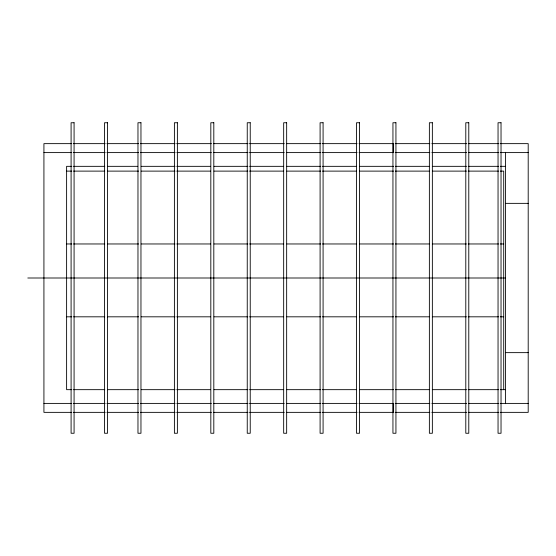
<?xml version="1.0" encoding="UTF-8"?>
<svg xmlns="http://www.w3.org/2000/svg" width="556" height="556" viewBox="0 0 556 556"><rect width="100%" height="100%" fill="white"/><g stroke="black" fill="none" stroke-linecap="round" stroke-linejoin="round"><path stroke-width="0.83" d="M71.696 143.643L43.924 143.643L43.924 412.357L71.696 412.357M73.267 143.643L105.195 143.643M106.919 143.643L138.52 143.643M140.578 143.643L175.126 143.643M176.669 143.643L211.426 143.643M213.546 143.643L247.997 143.643M249.526 143.643L284.262 143.643M286.361 143.643L320.868 143.643M322.397 143.643L357.091 143.643M359.037 143.643L393.738 143.643M395.267 143.643L429.823 143.643M431.866 143.643L466.609 143.643M468.201 143.643L498.857 143.643M500.303 143.643L528.2 143.643L528.2 412.357L500.303 412.357M43.924 152.601L71.682 152.601M73.267 152.601L105.195 152.601M106.919 152.601L138.479 152.601M140.578 152.601L175.126 152.601M176.857 152.601L211.35 152.601M213.546 152.601L247.997 152.601M249.526 152.601L284.22 152.601M286.361 152.601L320.868 152.601M322.397 152.601L357.091 152.601M359.037 152.601L393.738 152.601M395.267 152.601L429.823 152.601M431.908 152.601L466.609 152.601M468.34 152.601L498.857 152.601M500.442 152.601L528.2 152.601M71.821 166.334L66.616 166.334L66.616 389.666L71.821 389.666M73.552 166.334L104.778 166.334M107.377 166.334L137.742 166.334M141.21 166.334L175.036 166.334M176.773 166.334L210.599 166.334M214.067 166.334L247.9 166.334M249.63 166.334L283.456 166.334M286.931 166.334L320.756 166.334M322.494 166.334L356.32 166.334M359.788 166.334L393.613 166.334M395.351 166.334L429.176 166.334M432.651 166.334L466.477 166.334M468.215 166.334L498.572 166.334M500.303 166.334L505.508 166.334M66.616 171.116L71.814 171.116M73.552 171.116L104.771 171.116M107.377 171.116L138.597 171.116M141.196 171.116L175.022 171.116M176.759 171.116L210.578 171.116M214.046 171.116L247.872 171.116M249.609 171.116L283.428 171.116M286.903 171.116L320.722 171.116M322.459 171.116L356.285 171.116M359.753 171.116L393.572 171.116M395.309 171.116L429.135 171.116M432.603 171.116L466.421 171.116M468.159 171.116L498.517 171.116M500.247 171.116L503.715 171.116L503.715 389.666M505.508 203.357L528.2 203.357M66.616 243.966L71.814 243.966M73.552 243.966L104.771 243.966M107.377 243.966L138.597 243.966M141.196 243.966L175.022 243.966M176.759 243.966L210.578 243.966M214.046 243.966L247.872 243.966M249.609 243.966L283.428 243.966M286.903 243.966L320.722 243.966M322.459 243.966L356.285 243.966M359.753 243.966L393.572 243.966M395.309 243.966L429.135 243.966M432.603 243.966L466.421 243.966M468.159 243.966L498.517 243.966M500.247 243.966L503.715 243.966M27.8 278L505.508 278M66.616 316.816L71.814 316.816M73.552 316.816L104.771 316.816M107.377 316.816L138.597 316.816M141.196 316.816L175.022 316.816M176.759 316.816L210.578 316.816M214.046 316.816L247.872 316.816M249.609 316.816L283.428 316.816M286.903 316.816L320.722 316.816M322.459 316.816L356.285 316.816M359.753 316.816L393.572 316.816M395.309 316.816L429.135 316.816M432.603 316.816L466.421 316.816M468.159 316.816L498.517 316.816M500.247 316.816L503.715 316.816M505.508 352.643L528.2 352.643M73.552 389.666L104.778 389.666M107.377 389.666L138.597 389.666M141.196 389.666L175.036 389.666M176.759 389.666L210.599 389.666M214.046 389.666L247.9 389.666M249.609 389.666L283.456 389.666M286.903 389.666L320.756 389.666M322.459 389.666L356.32 389.666M359.753 389.666L393.613 389.666M395.309 389.666L429.176 389.666M432.603 389.666L466.477 389.666M468.159 389.666L498.572 389.666M500.247 389.666L505.508 389.666M43.924 403.399L71.682 403.399M73.267 403.399L105.195 403.399M106.919 403.399L138.479 403.399M140.578 403.399L175.126 403.399M176.857 403.399L211.35 403.399M213.546 403.399L247.997 403.399M249.526 403.399L284.22 403.399M286.361 403.399L320.868 403.399M322.397 403.399L357.091 403.399M359.037 403.399L393.738 403.399M395.267 403.399L429.823 403.399M431.908 403.399L466.609 403.399M468.34 403.399L498.857 403.399M500.442 403.399L528.2 403.399M73.267 412.357L105.195 412.357M106.919 412.357L138.52 412.357M140.578 412.357L175.126 412.357M176.669 412.357L211.426 412.357M213.546 412.357L247.997 412.357M249.526 412.357L284.262 412.357M286.361 412.357L320.868 412.357M322.397 412.357L357.091 412.357M359.037 412.357L393.738 412.357M395.267 412.357L429.823 412.357M431.866 412.357L466.609 412.357M468.201 412.357L498.857 412.357M505.508 152.295L505.508 403.705M393.245 143.643L393.245 152.601M393.245 403.399L393.245 412.357M74.08 122.744L71.092 122.744L71.092 433.256L74.08 433.256L74.08 122.744M107.516 122.744L104.535 122.744L104.535 433.256L107.516 433.256L107.516 122.744M140.96 122.744L137.971 122.744L137.971 433.256L140.96 433.256L140.96 122.744M177.385 122.744L174.396 122.744L174.396 433.256L177.385 433.256L177.385 122.744M213.81 122.744L210.821 122.744L210.821 433.256L213.81 433.256L213.81 122.744M250.235 122.744L247.246 122.744L247.246 433.256L250.235 433.256L250.235 122.744M286.66 122.744L283.671 122.744L283.671 433.256L286.66 433.256L286.66 122.744M323.085 122.744L320.096 122.744L320.096 433.256L323.085 433.256L323.085 122.744M359.51 122.744L356.521 122.744L356.521 433.256L359.51 433.256L359.51 122.744M395.935 122.744L392.946 122.744L392.946 433.256L395.935 433.256L395.935 122.744M432.359 122.744L429.371 122.744L429.371 433.256L432.359 433.256L432.359 122.744M468.784 122.744L465.796 122.744L465.796 433.256L468.784 433.256L468.784 122.744M501.032 122.744L498.044 122.744L498.044 433.256L501.032 433.256L501.032 122.744"/></g></svg>
